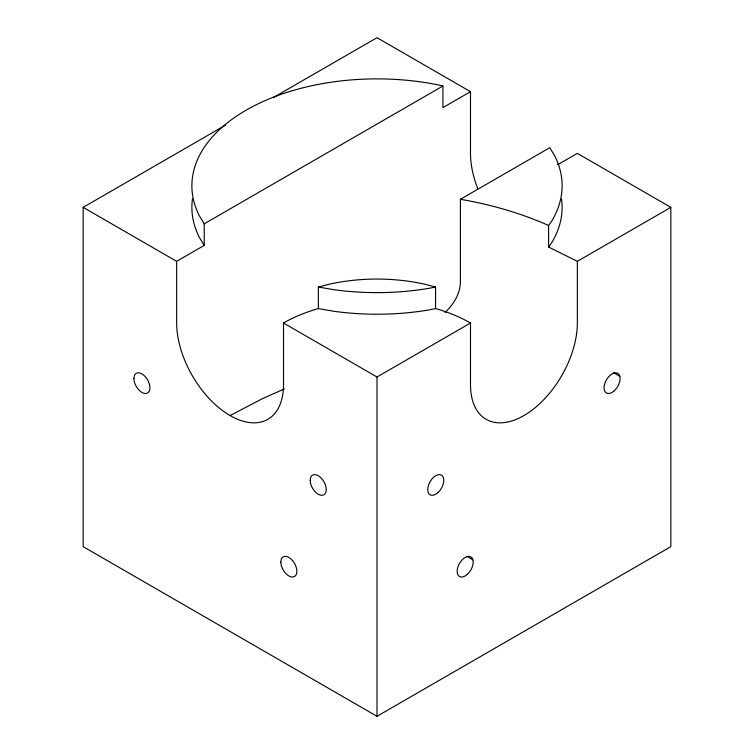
<?xml version="1.0" encoding="UTF-8"?>
<svg xmlns="http://www.w3.org/2000/svg" width="754" height="754" viewBox="0 0 754 754"><rect width="100%" height="100%" fill="white"/><g stroke="black" fill="none" stroke-linecap="round" stroke-linejoin="round"><path stroke-width="1.13" d="M225.503 125.164L83.157 207.35L83.157 546.65L377 716.3L670.843 546.65L670.843 207.35L577.347 261.327L548.601 247.058L548.601 225.465L551.447 221.506A185.116 106.87 0 0 0 554.529 155.484L549.77 147.699L460.411 199.292L460.411 282.571C459.978 294.201 453.371 304.71 445.02 312.467M548.601 247.058L551.447 243.099A185.116 106.87 0 0 0 561.551 199.047M273.287 97.577L377 37.7L470.496 91.677L470.496 153.373A75.56 43.619 60 0 0 477.65 188.349M83.157 207.35L176.653 261.327L204.23 245.408L204.23 223.815L442.928 86.003L442.928 107.596L470.496 91.677M557.649 164.74L577.347 153.373L670.843 207.35M176.653 261.327L176.653 323.023A75.56 43.619 60 0 0 230.083 415.558A75.56 43.619 60 0 0 283.504 384.71L283.504 323.023L377 377L470.496 323.023L470.496 384.71A75.56 43.619 -60 0 0 523.917 415.558A75.56 43.619 -60 0 0 577.347 323.023L577.347 261.327M230.083 415.558L262.59 398.564L284.352 388.951M283.504 323.023A132.223 76.343 0 0 1 316.972 308.98L318.348 308.622L318.348 287.038L329.611 284.135A132.223 76.343 0 0 1 424.389 284.135L435.548 287.01L435.548 308.603L437.028 308.98A132.223 76.343 0 0 1 470.496 323.023M435.548 287.01L429.441 288.254A185.116 106.87 0 0 1 333.645 289.659L318.348 287.038M435.548 308.603L429.441 309.847A185.116 106.87 0 0 1 333.645 311.251L318.348 308.622M460.411 199.292C490.694 204.513 520.496 213.005 548.601 225.465M442.928 86.003L438.932 85.042A185.116 106.87 0 0 0 249.678 108.18A185.116 106.87 0 0 0 199.471 216.03L204.23 223.815M613.709 372.778L619.816 376.303M466.792 556.311L472.89 559.836M204.23 245.408L199.471 237.623A185.116 106.87 0 0 1 192.468 198.877M377 377L377 716.3M437.838 492.701A11.329 6.541 -60 0 0 441.439 475.143A11.329 6.541 -60 0 0 428.027 487.027A11.329 6.541 -60 0 0 437.838 492.701M310.214 480.336A11.329 6.541 60 0 0 322.241 495.284A11.329 6.541 60 0 0 322.241 479.261A11.329 6.541 60 0 0 310.214 480.336M133.91 378.546A11.329 6.541 60 0 0 145.937 393.494A11.329 6.541 60 0 0 145.937 377.471A11.329 6.541 60 0 0 133.91 378.546M280.837 562.069A11.329 6.541 60 0 0 292.854 577.027A11.329 6.541 60 0 0 292.854 560.995A11.329 6.541 60 0 0 280.837 562.069M614.152 390.911A11.329 6.541 -60 0 0 617.743 373.353A11.329 6.541 -60 0 0 604.331 385.247A11.329 6.541 -60 0 0 614.152 390.911M467.226 574.444A11.329 6.541 -60 0 0 470.816 556.886A11.329 6.541 -60 0 0 457.414 568.77A11.329 6.541 -60 0 0 467.226 574.444"/></g></svg>
